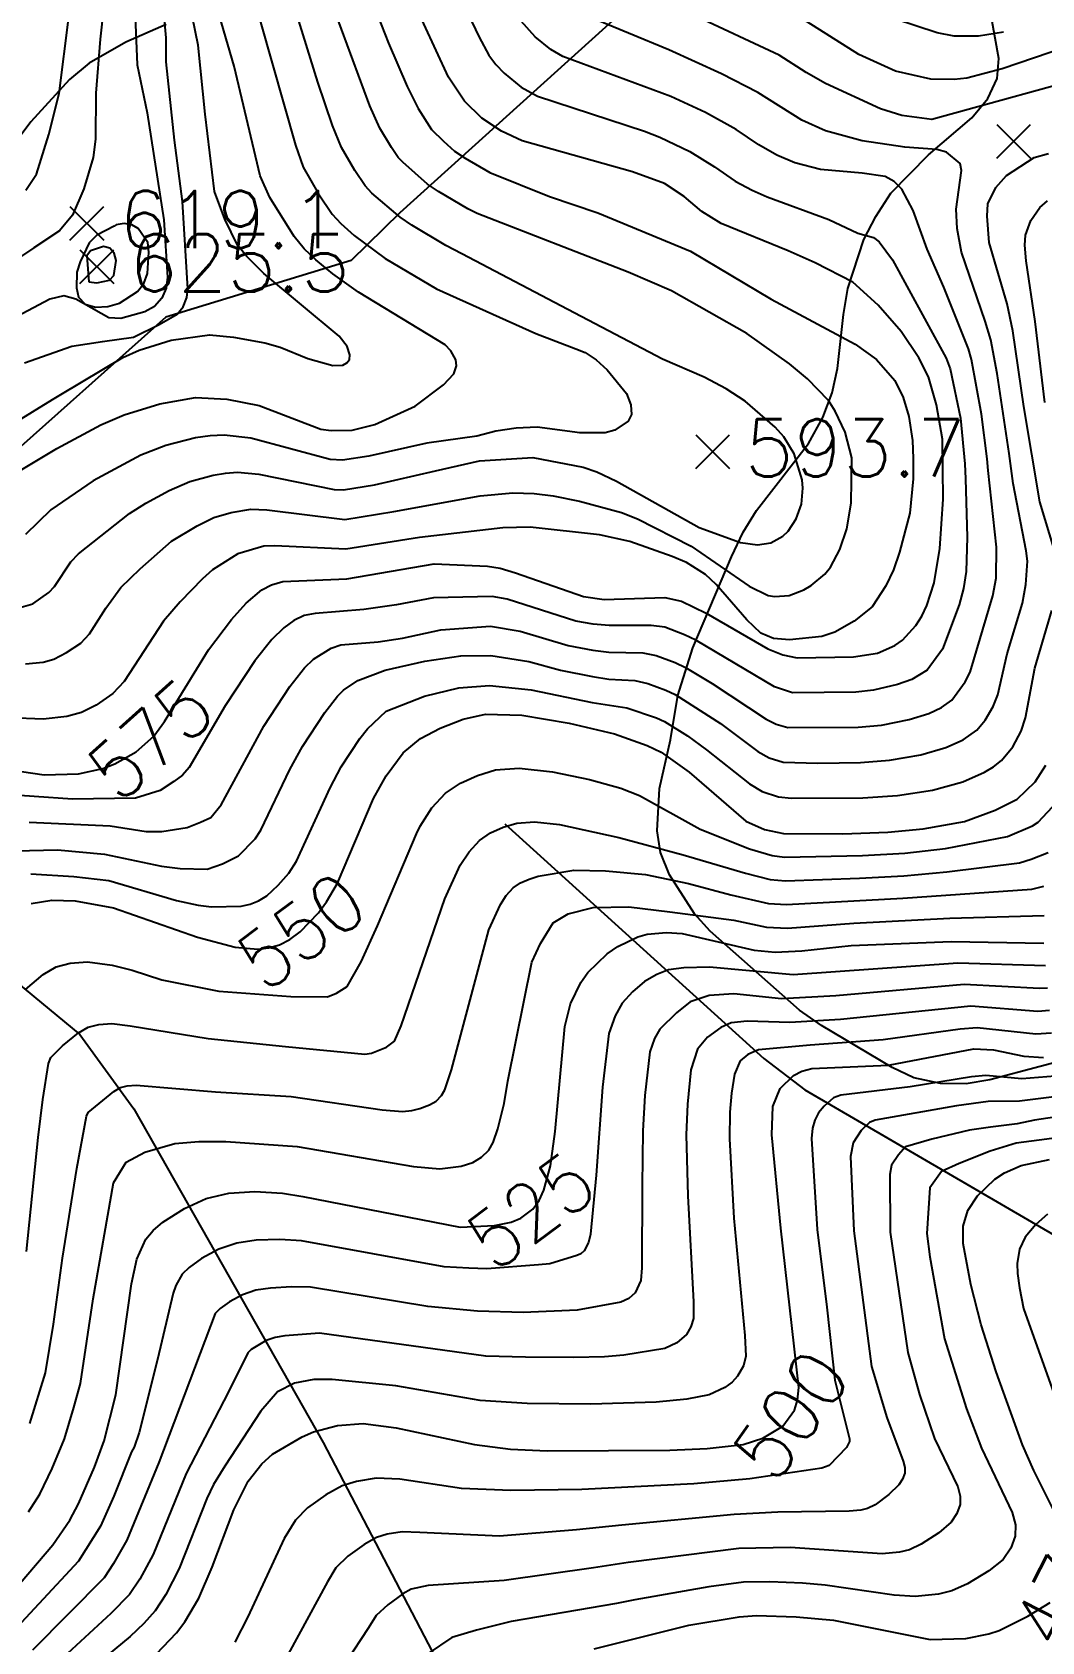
# Model space of a CAD drawing. Extents: x 197794 to 200030, y 561152 to 563931.
# Drawn here: x 198511.7 to 198670.1, y 561755.9 to 562008.5 of the extents above; entities that cross this region are included whole.
import ezdxf
from ezdxf.enums import TextEntityAlignment as Align

# ---------------------------------------------------------------- set-up
doc = ezdxf.new("R2010")
doc.units = 0
for name, color, linetype in [('E0022112', 5, 'CONTINUOUS'), ('F0017111', 30, 'CONTINUOUS'), ('F0017114', 7, 'CONTINUOUS'), ('F0017131', 7, 'CONTINUOUS'), ('F0027132', 7, 'CONTINUOUS'), ('F0027217', 7, 'CONTINUOUS'), ('G0018112', 7, 'G0018112'), ('G0037213', 32, 'CONTINUOUS')]:
    doc.layers.add(name, color=color, linetype=linetype)
doc.styles.add('HIST', font='romans.shx', dxfattribs={"bigfont": 'ngsw.shx'})
doc.styles.add('NGSW', font='romans.shx', dxfattribs={"bigfont": 'ngsw.shx'})
doc.linetypes.add('G0018112', pattern='A,25,0,[131,ltypeshp.shx,S=1.768,R=90,X=1.768,Y=-1.768],-6.75,[133,ltypeshp.shx,S=0.75,R=0,X=0,Y=0],-8.75,0,[131,ltypeshp.shx,S=1.768,R=270,X=-1.768,Y=1.768]', length=40.5)

# ---------------------------------------------------------------- blocks, each defined once
blk = doc.blocks.new('F0027217')
at = {"layer": 'F0027217'}
for p, q in [((-2.652, 2.652), (2.652, -2.652)), ((-2.652, -2.652), (2.652, 2.652))]:
    blk.add_line(p, q, dxfattribs=at)

msp = doc.modelspace()

# ---------------------------------------------------------------- linework, layer by layer
at = {"layer": 'E0022112', "flags": 128}
for points in [[(198585.873, 561884.282), (198626.486, 561847.44), (198632.957, 561842.543), (198686.247, 561811.467), (198708.316, 561797.604), (198750.543, 561770.833), (198754.322, 561767.458), (198787.275, 561723.826), (198810.8, 561694.097)], [(198488.493, 561876.572), (198519.208, 561851.214), (198527.689, 561839.553), (198557.399, 561787.207), (198575.085, 561753.154), (198595.481, 561726.413)]]:
    msp.add_lwpolyline(points, dxfattribs=at)
at = {"layer": 'F0017111'}
for points, elevation in [([(198499.19, 561941.22), (198514.91, 561950.89), (198516.26, 561951.66), (198525.97, 561957.45), (198528.52, 561958.61), (198533.54, 561960.17), (198539.55, 561961.01), (198543.33, 561960.69), (198548.25, 561959.76), (198550.64, 561959.07), (198554.99, 561957.33), (198558.9, 561956.22), (198560.49, 561956.26), (198561.12, 561956.61), (198561.49, 561957.17), (198561.57, 561957.89), (198561.14, 561959.21), (198559.9, 561960.84), (198548.07, 561970.66), (198545.39, 561973.31), (198543.94, 561975.1), (198541.96, 561979.18), (198540.34, 561983.55), (198538.9, 561995.68), (198537.78, 562006.47), (198534.54, 562022.4)], 605), ([(198543.87, 562023.01), (198553.03, 561990.79), (198554.27, 561987.34), (198556.64, 561983.17), (198558.8, 561979.95), (198560.17, 561978.48), (198562.25, 561976.64), (198567.09, 561973.01), (198575.17, 561968.24), (198590.74, 561961.22), (198597.01, 561958.83), (198598.49, 561958.26), (198600.23, 561957.13), (198601.92, 561955.53), (198604.94, 561951.82), (198605.66, 561950.07), (198605.75, 561948.55), (198605.2, 561947.48), (198603.14, 561946.05), (198601.63, 561945.65), (198597.64, 561945.66), (198590.94, 561946.53), (198587.68, 561946.4), (198584.46, 561945.93), (198581.51, 561945.15), (198573.66, 561944.05), (198564.56, 561941.99), (198560.43, 561941.37), (198558.48, 561941.44), (198546.05, 561944.8), (198541.87, 561945.26), (198539.67, 561945.2), (198537.35, 561944.85), (198532.72, 561943.68), (198528.77, 561942.16), (198521.31, 561938.1), (198514.67, 561933.57), (198510.69, 561929.71)], 595), ([(198575.97, 562020.13), (198581.83, 562007.73), (198583.36, 562004.92), (198584.47, 562003.46), (198585.79, 562002.09), (198588.45, 561999.92), (198590.98, 561998.49), (198607.8, 561993.01), (198610.17, 561992.07), (198614.92, 561989.83), (198618.78, 561987.41), (198622.01, 561985.14), (198624.65, 561983.71), (198627.04, 561982.71), (198636.7, 561979.14), (198641.24, 561977.01), (198643.73, 561976.32), (198644.58, 561975.61), (198646.67, 561972.81), (198648.92, 561968.68), (198655.09, 561957.38), (198655.71, 561955.72), (198657.36, 561947.97), (198658.05, 561940.77), (198658.14, 561938.42), (198658.41, 561929.27), (198658.23, 561923.9), (198657.82, 561921.2), (198657.12, 561918.65), (198654.54, 561911.71), (198652.12, 561908.41), (198649.71, 561906.94), (198647.49, 561906.17), (198643.7, 561905.28), (198640.93, 561904.97), (198631.02, 561904.86), (198628.17, 561905.79), (198615.85, 561913.1), (198614.08, 561913.96), (198610.96, 561915.13), (198608.83, 561915.41), (198602.22, 561915.4), (198599.76, 561915.62), (198597.02, 561916.1), (198586.23, 561919.52), (198583.91, 561919.95), (198574.69, 561919.77), (198568.89, 561918.66), (198563.77, 561917.91), (198556.13, 561917.32), (198554.39, 561916.96), (198552.8, 561916.2), (198551.2, 561915.05), (198549.32, 561913.2), (198546.69, 561909.89), (198542.01, 561902.78), (198536.39, 561893.12), (198535.32, 561891.91), (198533.98, 561890.91), (198531.81, 561889.49), (198527.96, 561888.32), (198518.08, 561888.14), (198506.01, 561888.98)], 570), ([(198523.39, 562016.54), (198522.39, 562007.41), (198521.73, 561998.96), (198521.69, 561991.75), (198521.33, 561988.86), (198519.84, 561983.94), (198518.06, 561979.83), (198516.02, 561977.37), (198512, 561974.68), (198503.29, 561968.86)], 620), ([(198509.66, 561918.2), (198511.84, 561918.82), (198514.34, 561920.59), (198515.23, 561921.54), (198517.81, 561925.42), (198519.01, 561926.68), (198527.02, 561932.98), (198529.55, 561934.61), (198533.21, 561936.61), (198536.47, 561938.01), (198540.14, 561938.98), (198542.08, 561939.34), (198543.95, 561939.46), (198547.3, 561939.18), (198559.13, 561936.76), (198560.59, 561936.71), (198565.41, 561937.47), (198574.98, 561939.67), (198581.91, 561941.28), (198590.29, 561941.8), (198598.15, 561940.28), (198600.33, 561939.55), (198603.4, 561938.07), (198616.35, 561930.77), (198622.87, 561928.43), (198625.49, 561928.08), (198627.6, 561928.4), (198629.49, 561929.44), (198630.3, 561930.22), (198631.58, 561932.17), (198632.39, 561934.46), (198632.64, 561936.97), (198632.53, 561938.28), (198631.25, 561942.33), (198629.63, 561945.01), (198628.3, 561946.54), (198623.59, 561950.64), (198620.6, 561952.55), (198617.13, 561954.38), (198610.6, 561957.22), (198595.77, 561965.01), (198579.12, 561973.74), (198576.63, 561975.06), (198571.27, 561978.26), (198569.46, 561979.52), (198565.02, 561983.29), (198563.99, 561984.4), (198562.37, 561986.81), (198560.28, 561990.41), (198558.87, 561993.87), (198556.56, 562000.7), (198551.96, 562015.58)], 590), ([(198527.77, 562013.52), (198528.21, 562003.41), (198529.79, 561995.85), (198532.39, 561979.09), (198532.95, 561970.08), (198532.74, 561968.33), (198532.08, 561966.79), (198530.95, 561965.5), (198529.43, 561964.65), (198525.63, 561963.58), (198523.77, 561963.7), (198518.61, 561966.63), (198516.68, 561967.15), (198514.53, 561966.61), (198505.89, 561962.07)], 615), ([(198510.53, 561956.61), (198517.98, 561959.24), (198522.79, 561959.96), (198527.61, 561960.68), (198531.67, 561962.65), (198534.46, 561964.26), (198535.43, 561965.44), (198535.98, 561966.87), (198536.17, 561968.25), (198535.33, 561981.95), (198534.07, 561991.59), (198532.75, 562003.87), (198532.76, 562007.64), (198532.17, 562014.13)], 610), ([(198509.11, 561880.03), (198515.72, 561880.19), (198523.08, 561879.52), (198532.02, 561877.66), (198534.94, 561877.29), (198539.17, 561877.19), (198541.59, 561878.03), (198544.1, 561879.25), (198546.7, 561881.92), (198547.58, 561883.31), (198552.16, 561892.82), (198554.14, 561896.41), (198557.64, 561901.76), (198559.62, 561904.31), (198560.56, 561905.24), (198562.84, 561906.76), (198567.12, 561908.38), (198573.35, 561909.8), (198578.97, 561910.63), (198583.69, 561910.7), (198589.63, 561909.75), (198594.63, 561908.41), (198599.64, 561907.43), (198602.2, 561907), (198606.27, 561906.78), (198608.3, 561906.31), (198611.15, 561905.28), (198612.58, 561904.58), (198619.7, 561900.02), (198625.55, 561895.65), (198627.34, 561894.65), (198629.56, 561893.96), (198635, 561893.8), (198641.68, 561893.9), (198646.22, 561894.26), (198651.12, 561895.12), (198655.05, 561896.24), (198657.76, 561897.47), (198659.89, 561898.97), (198661.24, 561900.57), (198662.48, 561902.69), (198663.2, 561904.52), (198664.68, 561910.98), (198667.06, 561918.91), (198667.61, 561921.84), (198667.85, 561925.49), (198667.63, 561927.13), (198665.61, 561937.7), (198665, 561942.38), (198663.09, 561954.95), (198662.09, 561960.24), (198661.2, 561963.17), (198657.52, 561974), (198656.84, 561977.74), (198656.7, 561980.78), (198657.5, 561986.8), (198657.28, 561987.94), (198655.17, 561989.69), (198653.62, 561990.13), (198648.62, 561990.48), (198641.93, 561991.49), (198636.18, 561993.06), (198632.46, 561994.73), (198625.54, 561999.08), (198619.85, 562002), (198611.61, 562005.76), (198598.97, 562010.99)], 560), ([(198510.68, 561909.37), (198513.44, 561909.68), (198515.16, 561910.14), (198517.14, 561911.15), (198519.37, 561912.66), (198520.71, 561914.09), (198523.28, 561918.15), (198525.67, 561921.37), (198528.7, 561924.31), (198533.59, 561928.63), (198537.64, 561931.06), (198540.23, 561932.34), (198542.93, 561933.12), (198546.02, 561933.66), (198548.55, 561933.56), (198560.76, 561932.04), (198568.45, 561933.29), (198582, 561935.78), (198587.13, 561936.25), (198590.46, 561936.11), (198593.47, 561935.78), (198597.57, 561934.93), (198604.2, 561933.15), (198606.67, 561932.15), (198615.11, 561927.85), (198624.18, 561921.58), (198627.16, 561920.13), (198628.23, 561919.94), (198630.5, 561920.14), (198632.79, 561921), (198633.92, 561921.68), (198636.05, 561923.48), (198636.98, 561924.59), (198638.45, 561927.34), (198639.51, 561930.58), (198640.22, 561934.61), (198640.29, 561941.75), (198639.27, 561945.77), (198637.71, 561949.07), (198636.63, 561950.72), (198633.35, 561954.15), (198630.52, 561956.48), (198623.84, 561961.22), (198612.02, 561967.95), (198605.21, 561970.89), (198581.53, 561980.09), (198580.08, 561980.79), (198575.46, 561983.52), (198573.73, 561984.7), (198569.86, 561988.11), (198569.17, 561988.84), (198568.09, 561990.45), (198566.28, 561993.47), (198564.71, 561996.95), (198559.38, 562011.43)], 585), ([(198680.18, 562002.38), (198652.85, 561994.84), (198648.14, 561995.48), (198644.83, 561996.5), (198636.16, 562000.46), (198633.15, 562002.21), (198628.92, 562004.92), (198615.47, 562011.2)], 555), ([(198664.08, 562008.56), (198660.16, 562007.92), (198656.38, 562007.92), (198653.67, 562008.42), (198647, 562010.63)], 545), ([(198511.28, 561884.54), (198523.99, 561883.98), (198529.64, 561883.06), (198532.09, 561883.07), (198536.07, 561883.72), (198538.16, 561884.55), (198539.75, 561885.3), (198541.4, 561887.29), (198548.08, 561899.59), (198552.16, 561905.82), (198554.47, 561908.76), (198555.88, 561910.15), (198558.62, 561911.86), (198560.18, 561912.35), (198565.99, 561912.86), (198569.84, 561913.42), (198575.84, 561914.74), (198583.64, 561915.33), (198588.28, 561914.54), (198595.82, 561912.25), (198599.7, 561911.52), (198602.21, 561911.2), (198607.55, 561911.1), (198609.63, 561910.72), (198612.62, 561909.62), (198614.21, 561908.84), (198618.42, 561906.31), (198626.86, 561900.72), (198628.43, 561899.95), (198630.29, 561899.41), (198641.3, 561899.44), (198644.96, 561899.77), (198649.31, 561900.64), (198652.38, 561901.59), (198654.39, 561902.55), (198656.01, 561903.69), (198658.09, 561906.55), (198658.87, 561908.11), (198662.44, 561920.06), (198662.96, 561922.83), (198662.98, 561927.73), (198661.68, 561939.76), (198661.52, 561941.58), (198660.67, 561948.58), (198659.1, 561957.17), (198658.59, 561958.81), (198654.73, 561968.53), (198652.11, 561974.49), (198649.91, 561980.54), (198648.13, 561983.88), (198646.93, 561985.1), (198645.52, 561985.9), (198641.95, 561986.41), (198635.39, 561986.99), (198631.36, 561988), (198628.55, 561989.22), (198625.72, 561990.83), (198622.16, 561993.25), (198617.38, 561995.91), (198611.94, 561998.45), (198594.98, 562004.74), (198593.07, 562005.81), (198590.66, 562007.78), (198588.42, 562010.25)], 565), ([(198672.14, 561927.01), (198669.81, 561934.8), (198667.27, 561949.79), (198665.58, 561961.67), (198664.65, 561965.9), (198661.86, 561975.5), (198661.56, 561979.68), (198661.65, 561981.61), (198662.87, 561984.14), (198664.57, 561986.04), (198668.92, 561988.87), (198671.17, 561989.5)], 555), ([(198511.53, 561876.43), (198518.29, 561876.02), (198523.75, 561875.38), (198534.39, 561872.27), (198537.79, 561871.5), (198539.88, 561871.23), (198544.54, 561871.38), (198545.91, 561871.66), (198547.25, 561872.19), (198548.54, 561872.99), (198550.32, 561874.67), (198551.99, 561876.55), (198553.18, 561878.4), (198558.49, 561889.94), (198560.21, 561893.23), (198563.12, 561897.69), (198564.33, 561899.19), (198567.27, 561901.94), (198573.27, 561904.33), (198578.67, 561905.61), (198583.47, 561905.98), (198590.02, 561905.33), (198599.57, 561903.33), (198604.99, 561902.47), (198609.69, 561900.94), (198610.94, 561900.33), (198614.53, 561898.08), (198617.52, 561895.92), (198624.24, 561890.58), (198626.24, 561889.35), (198628.83, 561888.51), (198630.87, 561888.32), (198642.05, 561888.37), (198647.48, 561888.74), (198652.94, 561889.59), (198657.72, 561890.89), (198661.14, 561892.39), (198662.55, 561893.24), (198663.77, 561894.24), (198665.57, 561896.38), (198666.87, 561898.83), (198667.53, 561900.93), (198669.02, 561908.74), (198671.68, 561917.77)], 555), ([(198510.69, 561858.29), (198513.45, 561860.64), (198515.5, 561861.85), (198517.69, 561862.43), (198520.44, 561862.6), (198524.3, 561862.1), (198527.42, 561861.31), (198532.06, 561859.8), (198541.04, 561858.01), (198552.33, 561857.19), (198558.06, 561857.14), (198559.49, 561857.69), (198561.16, 561858.76), (198563.37, 561862.61), (198565.88, 561868.29), (198572.04, 561882.73), (198572.58, 561883.91), (198574.43, 561886.77), (198576.59, 561889.12), (198578.91, 561890.68), (198581.59, 561891.89), (198584.44, 561892.75), (198588.12, 561893), (198593.36, 561892.45), (198599.17, 561891.26), (198604.07, 561889.86), (198607, 561888.73), (198616.54, 561883.46), (198624.25, 561880.37), (198627.81, 561879.31), (198629.74, 561879.04), (198641.98, 561879.31), (198648.6, 561879.68), (198654.98, 561880.42), (198664.7, 561882.3), (198668.67, 561883.97), (198669.53, 561884.54), (198672.53, 561887.72)], 545), ([(198510.86, 561817.15), (198512.7, 561835.05), (198513.39, 561841.02), (198514.28, 561846.69), (198514.65, 561847.6), (198516.5, 561849.42), (198519, 561851.46), (198520.53, 561852.37), (198522.18, 561852.8), (198524.24, 561852.93), (198527.13, 561852.56), (198539.32, 561850.59), (198551.48, 561849.36), (198563.94, 561848.13), (198564.99, 561848.28), (198567.31, 561849.22), (198568.56, 561850.19), (198569.6, 561852.58), (198576.48, 561872.5), (198578.88, 561877.77), (198580.27, 561879.91), (198581.89, 561881.68), (198583.63, 561882.85), (198585.64, 561883.76), (198587.78, 561884.4), (198590.53, 561884.59), (198594.46, 561884.17), (198603.74, 561882.12), (198613.86, 561879.44), (198623.64, 561876.55), (198627.52, 561875.55), (198629.9, 561875.34), (198641.53, 561875.78), (198648.46, 561876.14), (198655.22, 561876.77), (198666.62, 561878.16), (198668.46, 561878.76), (198671.1, 561879.77)], 540), ([(198511.35, 561790.14), (198513.81, 561798.14), (198515.1, 561805.77), (198516.48, 561816.11), (198518.72, 561830.19), (198520.27, 561838.38), (198520.51, 561838.98), (198524.55, 561842.28), (198525.57, 561842.89), (198526.66, 561843.18), (198528.04, 561843.26), (198540.47, 561842.23), (198552.38, 561841.51), (198566.66, 561839.38), (198569.81, 561839.12), (198571.3, 561839.28), (198572.53, 561839.59), (198574.08, 561840.17), (198575.11, 561840.78), (198575.97, 561841.62), (198576.48, 561842.52), (198577.52, 561845.65), (198583.36, 561867.67), (198585.18, 561871.63), (198586.11, 561873.06), (198587.19, 561874.24), (198588.34, 561875.02), (198589.68, 561875.62), (198591.11, 561876.05), (198596.71, 561877), (198601.65, 561876.92), (198607.92, 561876.33), (198614.7, 561874.91), (198621.35, 561873.16), (198627.23, 561871.8), (198630.05, 561871.64), (198648.32, 561872.59), (198668.54, 561874.02), (198670.43, 561874.49)], 535), ([(198511.18, 561776.28), (198512.94, 561779.07), (198514.85, 561783.1), (198516.81, 561787.76), (198518.29, 561792.69), (198519.32, 561796.42), (198521.3, 561809.72), (198524.51, 561827.94), (198526.49, 561831.17), (198529.41, 561832.73), (198534.11, 561834.09), (198537.87, 561834.4), (198542.14, 561834.4), (198553.28, 561833.66), (198571.56, 561830.49), (198575.69, 561830.11), (198579.05, 561830.55), (198580.86, 561831.12), (198582.22, 561831.94), (198583.37, 561833.05), (198584.06, 561834.26), (198584.78, 561836.42), (198585.78, 561840.4), (198586.37, 561843.89), (198590.1, 561862.58), (198591.48, 561865.49), (198593.45, 561868.72), (198595.79, 561870.15), (198599.72, 561871.15), (198605.33, 561871.23), (198611.77, 561870.48), (198621.78, 561869.15), (198626.94, 561868.04), (198630.21, 561867.93), (198640.63, 561868.71), (198655.68, 561869.47), (198670.47, 561869.88)], 530), ([(198670.71, 561862.02), (198656.93, 561862.43), (198631.09, 561860.56), (198617.97, 561861.81), (198613.96, 561861.69), (198611.57, 561861.38), (198609.71, 561860.61), (198607.79, 561859.54), (198605.92, 561857.91), (198604.26, 561856.11), (198603.18, 561854.13), (198602.18, 561851.38), (198601.2, 561842.93), (198600.21, 561829.16), (198599.31, 561819.9), (198599, 561818.55), (198598.31, 561817.24), (198597.82, 561816.8), (198597.19, 561816.51), (198592.92, 561815.24), (198591.14, 561815.09), (198583.05, 561814.45), (198580.25, 561814.52), (198576.34, 561814.74), (198554, 561818.82), (198550.61, 561819.03), (198546.87, 561818.93), (198543.83, 561818.48), (198541.04, 561817.53), (198538.32, 561816.04), (198536.36, 561814.66), (198535.29, 561813.61), (198534.25, 561811.8), (198533.88, 561810.63), (198531.41, 561800.19), (198528.53, 561788.77), (198527.76, 561786.46), (198527.32, 561785.74), (198524.55, 561778.77), (198522.46, 561774.06), (198519.01, 561768.54), (198506.51, 561755.17)], 520), ([(198671.02, 561858.49), (198669.77, 561858.42), (198657.94, 561859.04), (198637.81, 561857.31), (198629.28, 561856.84), (198621.8, 561857.62), (198617.91, 561857.32), (198614.94, 561856.35), (198612.82, 561854.64), (198610.18, 561852.06), (198609.36, 561850.58), (198608.61, 561848.52), (198607.85, 561841.62), (198607.5, 561836.1), (198607.4, 561827.54), (198607.38, 561814.59), (198607.22, 561812.61), (198606.33, 561810.69), (198605.35, 561809.8), (198604.1, 561809.23), (198597.22, 561807.93), (198588.77, 561807.61), (198581.59, 561807.8), (198573.82, 561808.51), (198555.41, 561811.58), (198552.4, 561811.61), (198549.12, 561811.42), (198546.84, 561811.08), (198544.75, 561810.36), (198542.71, 561809.25), (198541.23, 561808.21), (198540.44, 561807.42), (198531.61, 561784.03), (198526.58, 561771.84), (198524.52, 561768.19), (198523.02, 561765.94), (198511.81, 561754.58)], 515), ([(198671.33, 561854.96), (198669.46, 561854.85), (198658.96, 561855.65), (198638.55, 561853.59), (198630.6, 561853.11), (198623.87, 561853.3), (198621.38, 561853.05), (198619.74, 561852.33), (198617.67, 561850.81), (198616.09, 561848.92), (198615.05, 561845.66), (198614.51, 561840.31), (198614.32, 561835.47), (198614.59, 561825.91), (198615.46, 561809.28), (198615.45, 561806.67), (198615.04, 561805.34), (198614.36, 561804.13), (198612.88, 561802.8), (198611, 561801.94), (198604.56, 561800.89), (198601.51, 561800.62), (198596.64, 561800.51), (198589.13, 561800.56), (198582.89, 561800.72), (198556.82, 561804.34), (198551.37, 561803.9), (198549.85, 561803.67), (198548.46, 561803.2), (198546.11, 561801.76), (198545.58, 561801.24), (198542.51, 561795.15), (198535.91, 561782.31), (198530.7, 561769.62), (198528.61, 561765.75), (198527.03, 561763.35), (198524.08, 561760.32), (198515.25, 561752.18)], 510), ([(198671.63, 561851.43), (198669.15, 561851.29), (198659.97, 561852.26), (198657.31, 561852.05), (198645.23, 561850.37), (198633.77, 561849.56), (198625.69, 561848.8), (198623.99, 561848.07), (198622.78, 561847.1), (198621.93, 561844.98), (198621.42, 561841.99), (198621.17, 561839.01), (198621.13, 561834.83), (198621.82, 561822.41), (198623.54, 561803.98), (198623.67, 561800.74), (198623.29, 561799.19), (198622.38, 561797.58), (198621.53, 561796.63), (198620.4, 561795.8), (198617.91, 561794.65), (198614.42, 561794), (198609.63, 561793.49), (198599.39, 561793.22), (198589.38, 561793.29), (198582, 561793.79), (198568.77, 561796.06), (198558.79, 561797.06), (198555.9, 561797.06), (198552.91, 561796.51), (198550.21, 561795.11), (198547.6, 561792.12), (198541.96, 561783.47), (198540.2, 561780.6), (198539.13, 561778.38), (198534.82, 561767.4), (198532.71, 561763.32), (198531.04, 561760.76), (198529.25, 561758.75), (198527.11, 561756.71), (198518.7, 561749.79)], 505), ([(198672.2, 561844.7), (198666.96, 561844.28), (198661.34, 561844.8), (198659.07, 561844.6), (198649.47, 561842.98), (198638.59, 561841.71), (198637.45, 561841.27), (198635.95, 561839.96), (198635.1, 561838.9), (198634.51, 561837.79), (198634.14, 561836.5), (198633.97, 561834.88), (198634.88, 561820.62), (198636.41, 561808.41), (198637.63, 561796.97), (198639.96, 561787.76), (198639.95, 561787.32), (198639.48, 561786.41), (198636.74, 561783.58), (198635.61, 561783.17), (198624.31, 561781.5), (198615.5, 561780.71), (198597.95, 561779.79), (198586.8, 561779.63), (198579.1, 561779.95), (198569.39, 561781.44), (198565.71, 561781.59), (198562.6, 561781.07), (198560.37, 561780.36), (198557.8, 561778.95), (198554.92, 561776.95), (198553.03, 561774.98), (198551.27, 561772.12), (198545.58, 561759.81), (198543.54, 561755.83)], 495), ([(198672.45, 561841.49), (198666.61, 561840.73), (198661.69, 561840.72), (198656.75, 561840.01), (198643.95, 561837.76), (198643.09, 561837.43), (198641.78, 561836.16), (198640.51, 561834.24), (198640.11, 561832.05), (198640.6, 561820.41), (198643.37, 561799.13), (198645.82, 561791.11), (198648.38, 561784.24), (198648.64, 561783.26), (198648.62, 561782.37), (198648.28, 561781.43), (198647.67, 561780.55), (198646.11, 561779.02), (198643.98, 561777.39), (198642.75, 561776.83), (198641.71, 561776.57), (198639.87, 561776.39), (198628.68, 561776.24), (198621.87, 561775.9), (198604.21, 561774.22), (198597.13, 561773.48), (198585.03, 561772.5), (198572.54, 561773.06), (198569.78, 561773.17), (198567.44, 561772.78), (198565.77, 561772.25), (198563.84, 561771.19), (198561.23, 561769.33), (198559.36, 561767.49), (198558.04, 561765.34), (198548.98, 561748.59)], 490), ([(198676.99, 561838.97), (198668.98, 561837.77), (198666.26, 561837.19), (198662.04, 561836.65), (198658.75, 561836.18), (198652.85, 561834.78), (198648.73, 561833.58), (198647.61, 561832.35), (198646.52, 561830.69), (198646.25, 561829.23), (198646.33, 561820.19), (198649.1, 561801.3), (198650.93, 561794.72), (198653.3, 561787.8), (198656.93, 561780.23), (198657.31, 561778.76), (198657.28, 561777.43), (198656.77, 561776.02), (198655.87, 561774.7), (198653.96, 561773.02), (198651.21, 561771.2), (198649.38, 561770.36), (198647.81, 561769.97), (198645.05, 561769.7), (198630.62, 561770.68), (198622.58, 561770.57), (198605.24, 561768.36), (198599.79, 561767.51), (198585.75, 561765.51), (198573.84, 561764.75), (198571.17, 561764.14), (198569.89, 561763.43), (198567.54, 561761.71), (198565.69, 561760.01), (198564.49, 561758.09), (198557.48, 561747.42)], 485), ([(198675.31, 561835.35), (198666.08, 561834.15), (198662.03, 561832.9), (198657.12, 561830.99), (198654.37, 561829.74), (198652.52, 561827.14), (198652.06, 561819.98), (198652.53, 561816.32), (198654.84, 561803.46), (198658.27, 561792.49), (198660.64, 561786.31), (198665.48, 561776.22), (198665.99, 561774.25), (198665.95, 561772.48), (198665.27, 561770.6), (198664.06, 561768.84), (198661.81, 561767.02), (198658.45, 561765.01), (198656, 561763.89), (198653.91, 561763.37), (198650.23, 561763.01), (198646.96, 561763.22), (198636.14, 561764.77), (198632.55, 561765.11), (198627.43, 561765.31), (198623.3, 561765.24), (198617.89, 561764.54), (198606.28, 561762.5), (198603.37, 561761.89), (198586.88, 561759.09), (198581.42, 561757.73), (198577.57, 561756.6), (198573.85, 561754.09)], 480), ([(198671.02, 561823), (198669.17, 561821.38), (198667.48, 561819.41), (198666.59, 561817.51), (198666.22, 561815.28), (198666.27, 561813.71), (198666.6, 561811.47), (198667.24, 561808.19), (198679.33, 561774.36)], 470)]:
    msp.add_lwpolyline(points, dxfattribs=dict(at, elevation=elevation))
at = {"layer": 'F0017111', "elevation": 580, "flags": 128}
msp.add_lwpolyline([(198564.73, 562014.19), (198567.64, 562006.81), (198570.55, 562000.03), (198572.29, 561996.54), (198574.36, 561993.28), (198576.25, 561991.45), (198578.01, 561989.88), (198579.64, 561988.77), (198583.54, 561986.51), (198592.87, 561982.73), (198600.49, 561980.17), (198615.01, 561974.18), (198627.63, 561966.63), (198640.81, 561959.55), (198644.18, 561957.14), (198647.04, 561953.84), (198648.34, 561951.22), (198649.24, 561948.2), (198649.81, 561944.46), (198649.95, 561941.6), (198649.94, 561938.45), (198649.39, 561933.03), (198647.81, 561926.94), (198646.83, 561924.15), (198645.66, 561921.62), (198643.5, 561918.32), (198640.65, 561916.09), (198637.66, 561914.34), (198635.58, 561913.7), (198630.52, 561913.15), (198628.04, 561913.37), (198626.04, 561914.21), (198623.84, 561916.28), (198619.02, 561921.82), (198617.33, 561923.44), (198614.36, 561925.3), (198612.13, 561926.26), (198605.47, 561928.58), (198600.74, 561929.63), (198589.87, 561930.86), (198585.57, 561930.76), (198572.49, 561929.24), (198560.92, 561927.38), (198549.8, 561927.94), (198548.09, 561927.86), (198543.99, 561926.67), (198540.05, 561924.15), (198538.45, 561922.76), (198534.96, 561919.14), (198532.32, 561916.07), (198526.18, 561906.64), (198524.4, 561904.74), (198521.76, 561902.9), (198519.46, 561901.74), (198517.17, 561901.12), (198513.48, 561900.71), (198508.16, 561900.94)], dxfattribs=at)
at = {"layer": 'F0017111', "elevation": 620, "flags": 128}
msp.add_lwpolyline([(198524.59, 561978.1), (198521.9, 561976.67), (198520.67, 561975.47), (198519.25, 561972.5), (198518.73, 561970.84), (198518.67, 561968.4), (198519, 561966.94), (198520.05, 561965.85), (198521.69, 561965.38), (198523.62, 561965.49), (198525.45, 561966.01), (198528.28, 561967.84), (198529.27, 561969.1), (198529.84, 561970.64), (198530.03, 561974.02), (198529.88, 561975.5), (198528.34, 561977.71), (198527.36, 561978.31), (198526.17, 561978.49), (198524.92, 561978.27)], close=True, dxfattribs=at)
at = {"layer": 'F0017114'}
for points, elevation in [([(198504.29, 561936.44), (198515.6, 561943.21), (198522.51, 561946.91), (198526.15, 561948.5), (198531.77, 561950.21), (198537.34, 561951.22), (198542.26, 561950.91), (198547.35, 561949.93), (198557.02, 561946.25), (198558.63, 561945.99), (198561.92, 561946.06), (198565.5, 561946.96), (198571.81, 561949.85), (198576.27, 561953.17), (198577.87, 561954.92), (198578.31, 561956.19), (198578.21, 561957.1), (198577.43, 561958.52), (198576.53, 561959.46), (198562.91, 561967.75), (198558.91, 561970.58), (198556.25, 561972.82), (198554.41, 561974.53), (198552.81, 561976.49), (198549.02, 561982.56), (198547.52, 561985.99), (198543.43, 562003.18), (198538.46, 562020.25)], 600), ([(198510.77, 561983.72), (198512.4, 561986.27), (198514.36, 561992.48), (198515.96, 561998.91), (198517.51, 562010.92)], 625), ([(198685.46, 562009.36), (198678.81, 562007.87), (198663.88, 562002.8), (198658.34, 562001.34), (198656.38, 562001.11), (198652.7, 562001.16), (198647.15, 562002.39), (198641.41, 562005.04), (198632.3, 562010.76)], 550), ([(198670.57, 561950.4), (198669.08, 561963.1), (198667.68, 561972.63), (198667.44, 561975.11), (198667.57, 561976.68), (198668.38, 561978.96), (198669.81, 561981), (198671.01, 561982.08)], 550), ([(198511.57, 561871.79), (198514.83, 561872.32), (198518.46, 561872.21), (198524.47, 561871.08), (198537.68, 561866.5), (198543.59, 561864.92), (198547.11, 561864.63), (198548.83, 561864.81), (198550.53, 561865.31), (198552.18, 561866.14), (198553.76, 561867.33), (198556.65, 561870.33), (198557.93, 561872.03), (198559.61, 561874.97), (198565.29, 561888.28), (198567.26, 561891.81), (198569.93, 561895.43), (198572.67, 561897.7), (198575.72, 561899.32), (198579.36, 561900.73), (198582.85, 561901.47), (198588.54, 561901.36), (198595.96, 561900.08), (198603.07, 561898.39), (198608.22, 561896.59), (198610.39, 561895.54), (198614.77, 561892.38), (198623.67, 561884.72), (198626.62, 561883.38), (198629.58, 561882.75), (198638.88, 561882.71), (198645.98, 561882.97), (198651.5, 561883.49), (198658, 561884.65), (198662.78, 561886.44), (198666.24, 561888.17), (198669.06, 561890.87), (198670.74, 561893.51)], 550), ([(198503.47, 561757.69), (198515, 561771.13), (198517.66, 561774.99), (198519.02, 561777.56), (198521.53, 561783.29), (198523.03, 561787.45), (198524.84, 561794.69), (198527.32, 561812.11), (198528.13, 561815.96), (198529.57, 561819.11), (198530.72, 561820.48), (198532.23, 561821.75), (198535.64, 561823.92), (198539.03, 561825.46), (198542.6, 561826.32), (198546.64, 561826.58), (198551.01, 561826.3), (198554.18, 561825.81), (198578.86, 561820.97), (198584.27, 561821.23), (198586.87, 561821.77), (198588.39, 561822.38), (198590.29, 561823.8), (198591.26, 561825.17), (198592.02, 561826.81), (198593.05, 561830.58), (198593.79, 561835.99), (198595.29, 561852.48), (198596.2, 561856.01), (198597.78, 561859.36), (198598.92, 561860.94), (198601.93, 561863.86), (198603.58, 561865.01), (198606.74, 561866.54), (198608.23, 561866.95), (198611.23, 561867.25), (198613.67, 561867.05), (198625.01, 561864.44), (198628.29, 561864.13), (198632.44, 561864.33), (198640.18, 561865.18), (198655.91, 561865.82), (198670.4, 561865.55)], 525), ([(198531.24, 561754.02), (198534.38, 561757.29), (198535.71, 561759.04), (198537.9, 561762.73), (198539.99, 561767.63), (198543.35, 561776.64), (198545.64, 561781.14), (198547.76, 561783.81), (198549.45, 561785.33), (198554.07, 561788.09), (198555.87, 561788.87), (198559.65, 561789.87), (198563.65, 561790.14), (198568.85, 561789.51), (198581.11, 561786.86), (198586.75, 561786.15), (198592.51, 561785.89), (198611.78, 561785.97), (198617.64, 561786.22), (198623.27, 561786.89), (198626.35, 561787.84), (198629.51, 561789.77), (198631.29, 561792.26), (198631.8, 561793.81), (198632, 561795.79), (198629.15, 561820.84), (198627.74, 561835.46), (198627.92, 561839.94), (198629.08, 561842.75), (198631.16, 561844.79), (198632.46, 561845.45), (198634.02, 561845.88), (198646.08, 561846.43), (198659.43, 561848.96), (198662.53, 561848.79), (198667.31, 561847.83), (198670.36, 561847.62)], 500), ([(198673.52, 561773.49), (198668.86, 561782.81), (198667.1, 561786.82), (198662.94, 561798.27), (198660.57, 561805.63), (198658.97, 561811.98), (198657.79, 561818.39), (198657.79, 561821.13), (198658.52, 561823.59), (198660.01, 561825.89), (198662.75, 561828.5), (198664.28, 561829.52), (198666.85, 561830.65), (198671.3, 561831.62)], 475), ([(198599.88, 561754.78), (198614.74, 561758.5), (198622.63, 561759.8), (198625.38, 561760.02), (198631.57, 561759.82), (198637.41, 561759.28), (198652.62, 561756.25), (198658.19, 561756.4), (198661.82, 561757.14), (198663.42, 561757.7), (198667.94, 561759.94), (198671.4, 561762.09)], 475)]:
    msp.add_lwpolyline(points, dxfattribs=dict(at, elevation=elevation))
at = {"layer": 'F0017114', "elevation": 575, "flags": 128}
msp.add_lwpolyline([(198510.05, 561892.51), (198513.6, 561891.96), (198518.98, 561892.15), (198522.82, 561892.98), (198524.7, 561893.7), (198528.07, 561895.6), (198530.8, 561898.03), (198532.5, 561900.35), (198539.38, 561911.57), (198543.03, 561916.36), (198545.3, 561918.93), (198547.74, 561920.99), (198549.29, 561921.79), (198551.05, 561922.32), (198561.08, 561922.72), (198574.82, 561925.08), (198583.17, 561924.73), (198585.17, 561924.42), (198587.55, 561923.68), (198598.21, 561919.94), (198601.45, 561919.5), (198610.96, 561919.83), (198613.61, 561919.25), (198617.48, 561917.36), (198627.15, 561911.74), (198629.5, 561910.8), (198631.75, 561910.31), (198640.55, 561910.5), (198644.32, 561911.09), (198647.04, 561912.29), (198648.24, 561913.13), (198650.37, 561915.4), (198651.28, 561916.87), (198652.07, 561918.54), (198653.24, 561922.12), (198654.1, 561927.5), (198654.63, 561935.25), (198654.51, 561944.67), (198653.61, 561950.06), (198652.35, 561954.45), (198650.84, 561957.44), (198648.04, 561961.56), (198644.46, 561965.7), (198640.46, 561969.29), (198634.58, 561972.34), (198630.33, 561974.23), (198619.8, 561978.49), (198616.8, 561980.41), (198614, 561982.73), (198610.92, 561984.76), (198605.89, 561986.63), (198588.62, 561991.48), (198585.36, 561993), (198582.28, 561995.06), (198579.55, 561997.73), (198577.04, 562001.48), (198569.33, 562018.26)], dxfattribs=at)
at = {"layer": 'F0017114', "elevation": 625, "flags": 128}
msp.add_lwpolyline([(198520.64, 561969.33), (198521.88, 561969.19), (198523.86, 561969.63), (198524.53, 561970.36), (198524.91, 561972.7), (198524.58, 561973.84), (198523.91, 561974.64), (198522.92, 561974.92), (198520.9, 561974.2), (198520.33, 561973.43)], close=True, dxfattribs=at)
at = {"layer": 'G0018112', "flags": 128}
msp.add_lwpolyline([(199461.279, 563927.213), (199463.01, 563922.42), (199464.43, 563905.64), (199454.08, 563861.61), (199430.85, 563841.6), (199485.36, 563642.43), (199445.32, 563409.35), (199493.78, 563361.18), (199496.09, 563333.88), (199484.46, 563310.64), (199466.01, 563266.82), (199450.99, 563230.43), (199426.39, 563137.81), (199445.34, 563105.11), (199458.28, 563076.95), (199475.02, 563048.24), (199470.13, 563031.72), (199383.07, 562930.73), (199354.02, 562882.53), (199306.51, 562848.78), (199213.2, 562818.44), (199111.7, 562766.26), (199065.16, 562764.1), (199014.13, 562773.2), (198992.56, 562764.5), (198956.49, 562754.2), (198923.91, 562676), (198920.88, 562621.5), (198919.24, 562599.48), (198917.53, 562564.34), (198887.37, 562474.37), (198877.65, 562401.09), (198863.4, 562351.39), (198863.66, 562331.17), (198796.84, 562206.57), (198757.46, 562148.89), (198631.8, 562076.1), (198607.39, 562014.49), (198569.43, 561980.18), (198561.77, 561972.71), (198532.71, 561963.81), (198495.67, 561930.76), (198478.35, 561875.54), (198426.07, 561875.47), (198339.46, 561878.77), (198196.2, 561833.1), (198204.78, 561786.29), (198220.44, 561695.73), (198251.07, 561612.46), (198260.25, 561589.13), (198291.6, 561528.15), (198317.99, 561475.15), (198325.63, 561460.53), (198376.66, 561412.62), (198399.7, 561341.07), (198432.58, 561297.12), (198453.03, 561212.77), (198524.09, 561156.54), (198529, 561152.59)], dxfattribs=at)
at = {"layer": 'G0037213', "flags": 128}
for points in [[(198677.75, 561848.29), (198661.94, 561844.09), (198658.23, 561843.46), (198654.21, 561843.54), (198650.01, 561844.42), (198646.66, 561846.03), (198635.55, 561852.63), (198632.12, 561855.03), (198618.09, 561867.43), (198615.61, 561870.14), (198611.69, 561876.28), (198610.3, 561879.8), (198609.77, 561883.16), (198610.12, 561889.82), (198611.87, 561897.44), (198613.01, 561904.41), (198615.37, 561911.9), (198621.44, 561926.17), (198623.25, 561930.04), (198625.36, 561933.44), (198633.49, 561943.97), (198635.78, 561948.08), (198637.24, 561951.94), (198638.04, 561955.76), (198638.98, 561964.2), (198639.68, 561968.28), (198642.19, 561975.97), (198644.05, 561979.62), (198646.43, 561983.28), (198652.33, 561989.3), (198659.13, 561995.09), (198661.64, 561998.14), (198663.09, 562001.28), (198663.36, 562004.4), (198662.24, 562010.78)], [(198532.76, 562009.76), (198526.45, 562006.94), (198520.66, 562003.65), (198517.58, 562001.1), (198511.55, 561994.46), (198509.05, 561991.18), (198503.9, 561983.22), (198501.78, 561980.39), (198499.2, 561977.8), (198496.04, 561975.47), (198489.24, 561972.36), (198478.43, 561970.69), (198475.51, 561972.27), (198469.4, 561975.38), (198466.73, 561977.65), (198464.62, 561980.48), (198459.21, 561989.76), (198459.19, 561992.92), (198461.77, 561996.48), (198472.05, 562006.49), (198475.14, 562009.97)]]:
    msp.add_lwpolyline(points, dxfattribs=at)

# ---------------------------------------------------------------- block references
at = {"layer": 'F0027217'}
for p in [(198665.7, 561991.39, 558.3), (198520.31, 561978.52, 619.11), (198521.89, 561971.72, 625.53), (198618.48, 561942.68, 593.68)]:
    msp.add_blockref('F0027217', p, dxfattribs=at)

# ---------------------------------------------------------------- texts
at = {"layer": 'F0017131', "style": 'HIST', "width": 0.9}
for s, rotation, p in [('575', 41.7, (198541.06, 561901.14)), ('550', 36.91, (198564.98, 561870.13)), ('525', 36.86, (198601.01, 561826.21)), ('500', 54.44, (198640.48, 561797.39)), ('475', 63.02, (198682.6, 561772.61))]:
    msp.add_text(s, height=9, rotation=rotation, dxfattribs=at).set_placement(p, align=Align.RIGHT)
at = {"layer": 'F0027132', "style": 'NGSW'}
for s, p in [('619.1', (198525.31, 561974.62)), ('625.5', (198526.89, 561967.82)), ('593.7', (198623.48, 561938.78))]:
    msp.add_text(s, height=9, dxfattribs=at).set_placement(p)

doc.saveas('drawing.dxf')
